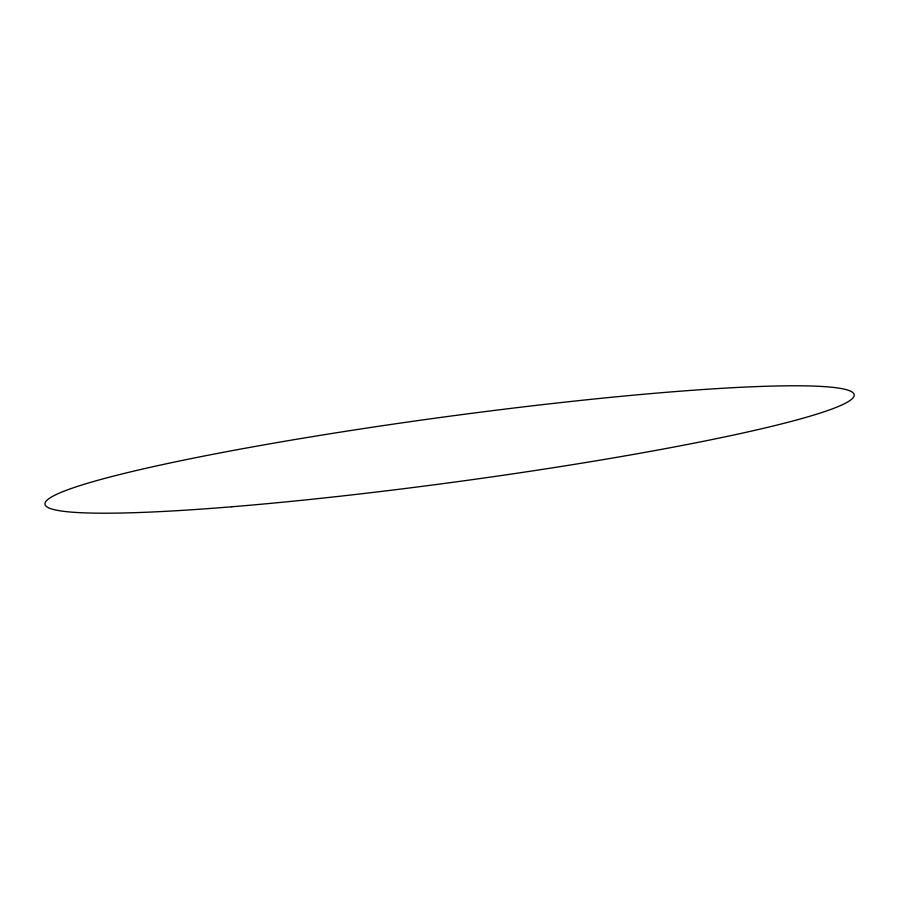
<?xml version="1.0" encoding="UTF-8"?>
<svg xmlns="http://www.w3.org/2000/svg" width="899" height="899" viewBox="0 0 899 899"><rect width="100%" height="100%" fill="white"/><g stroke="black" fill="none" stroke-linecap="round" stroke-linejoin="round"><path stroke-width="1.35" d="M231.74 506.778A408.326 32.96 -7.7 0 0 853.814 396.695A408.326 32.96 -7.7 0 0 263.092 445.027A408.326 32.96 -7.7 0 0 231.74 506.778"/></g></svg>
